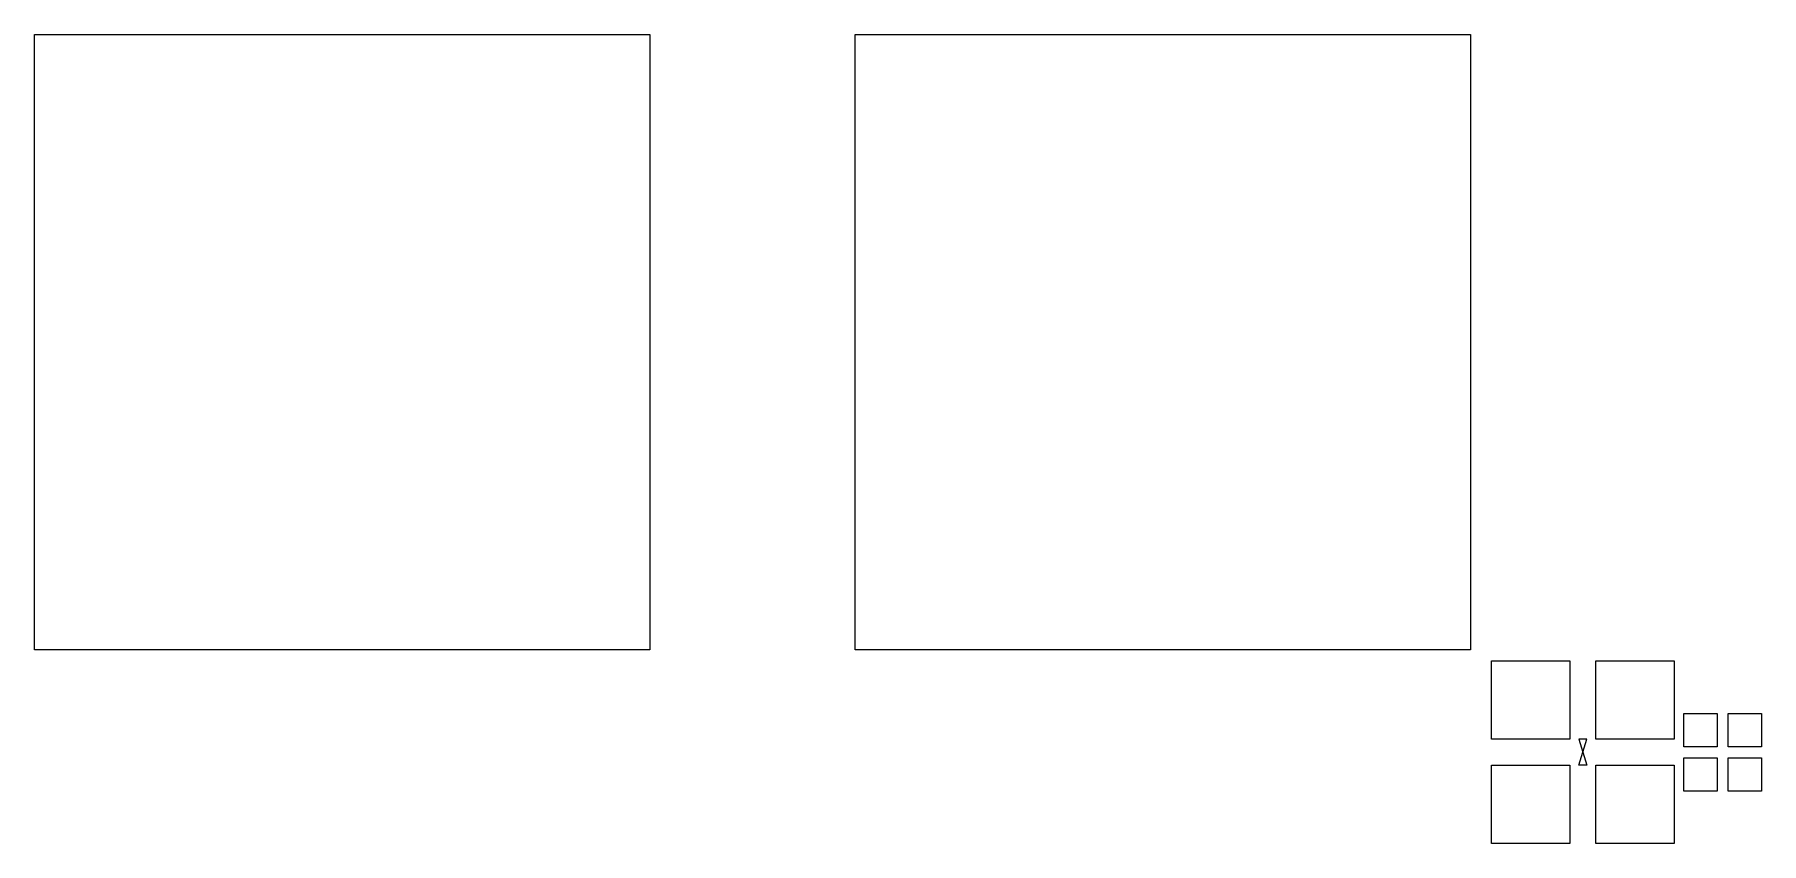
# Model space of a CAD drawing. Header units: millimetres. Extents: x -47.5 to 47.5, y -38.1 to 38.1.
# Drawn here: x -47.55 to -39.13, y -0.44 to 3.5 of the extents above; entities that cross this region are included whole.
import ezdxf

# ---------------------------------------------------------------- set-up
doc = ezdxf.new("R2010")
doc.units = ezdxf.units.MM
doc.header["$MEASUREMENT"] = 0
doc.layers.add('L1', color=7, linetype='Continuous')

msp = doc.modelspace()

# ---------------------------------------------------------------- linework, layer by layer
at = {"layer": 'L1'}
for points in [[(-47.5476, 3.5), (-44.5476, 3.5), (-44.5476, 0.5), (-47.5476, 0.5)], [(-43.5476, 3.5), (-40.5476, 3.5), (-40.5476, 0.5), (-43.5476, 0.5)], [(-40.445, 0.445), (-40.0636, 0.445), (-40.0636, 0.0636), (-40.445, 0.0636)], [(-39.9364, 0.445), (-39.555, 0.445), (-39.555, 0.0636), (-39.9364, 0.0636)], [(-39.5087, 0.1896), (-39.3462, 0.1896), (-39.3462, 0.0271), (-39.5087, 0.0271)], [(-39.292, 0.1896), (-39.1295, 0.1896), (-39.1295, 0.0271), (-39.292, 0.0271)], [(-39.98, 0.0636), (-40, 0.0636), (-40.02, 0.0636), (-40, 0)], [(-39.98, -0.0636), (-40, -0.0636), (-40.02, -0.0636), (-40, 0)], [(-40.445, -0.0636), (-40.0636, -0.0636), (-40.0636, -0.445), (-40.445, -0.445)], [(-39.9364, -0.0636), (-39.555, -0.0636), (-39.555, -0.445), (-39.9364, -0.445)], [(-39.5087, -0.0271), (-39.3462, -0.0271), (-39.3462, -0.1896), (-39.5087, -0.1896)], [(-39.292, -0.0271), (-39.1295, -0.0271), (-39.1295, -0.1896), (-39.292, -0.1896)]]:
    msp.add_lwpolyline(points, close=True, dxfattribs=at)

doc.saveas('drawing.dxf')
